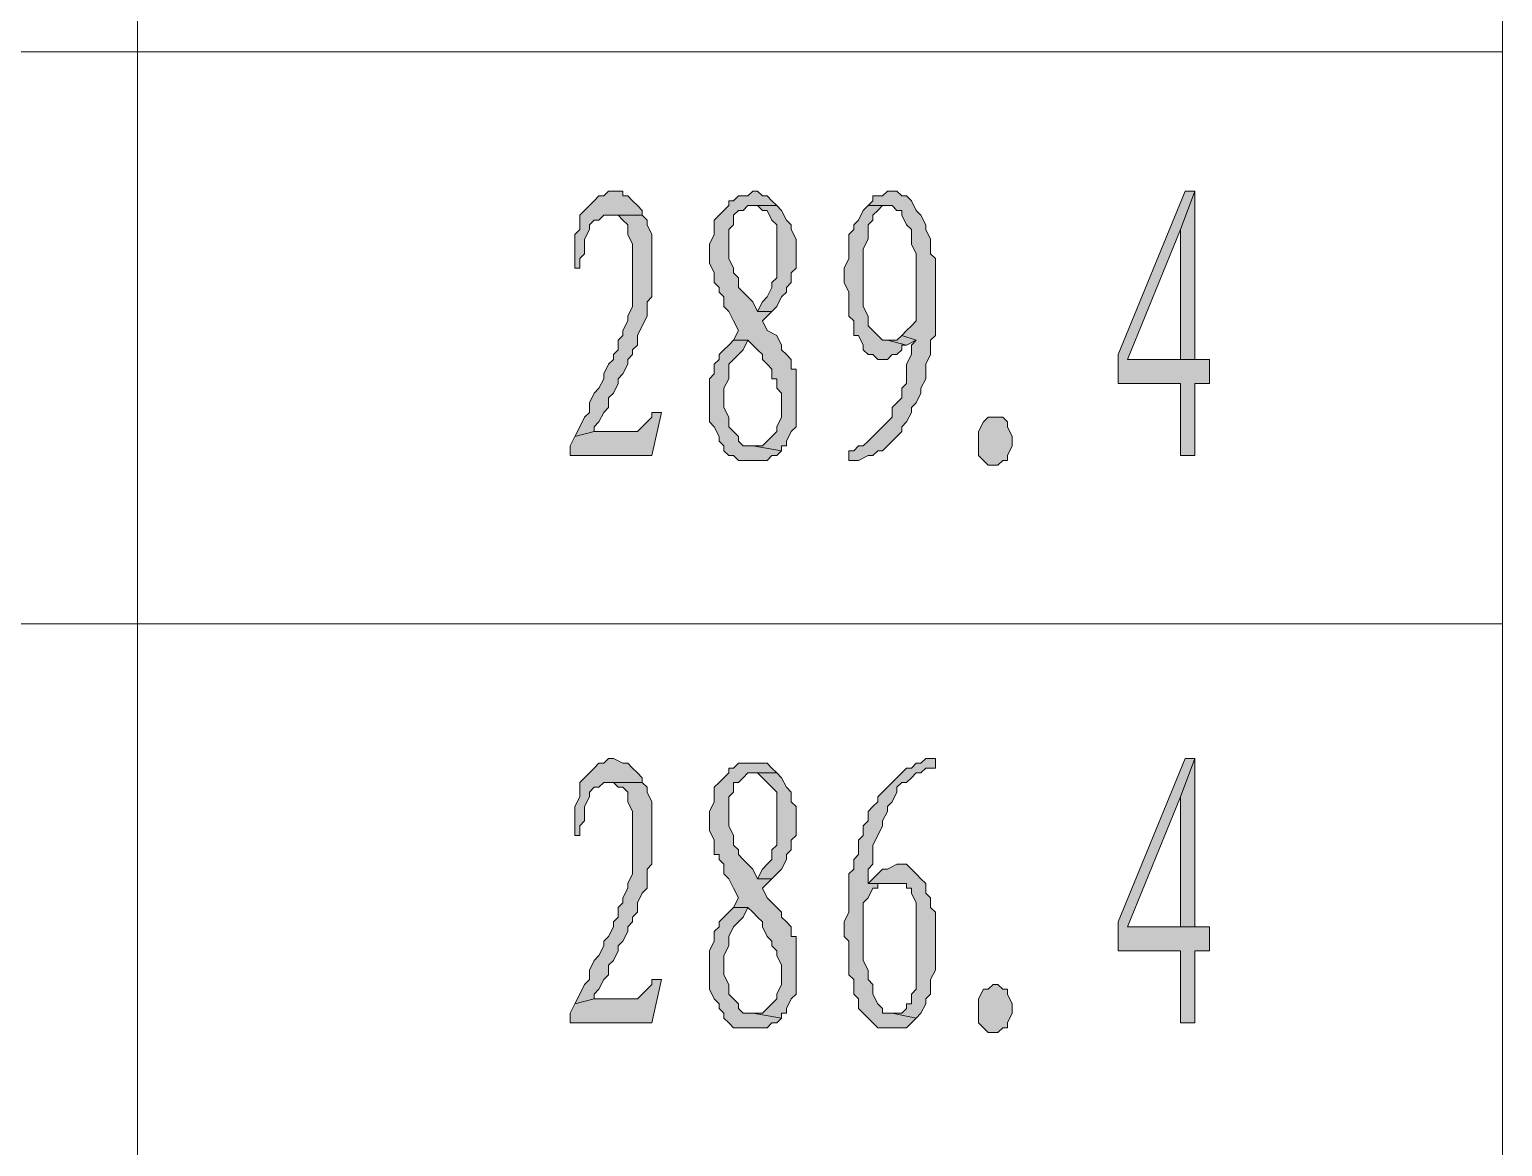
# Model space of a CAD drawing. Header units: millimetres. Extents: x 24 to 410, y 10 to 282.
# Drawn here: x 364.09 to 377.06, y 153.47 to 163.31 of the extents above; entities that cross this region are included whole.
import ezdxf

# ---------------------------------------------------------------- set-up
doc = ezdxf.new("R2010")
doc.units = ezdxf.units.MM

msp = doc.modelspace()

# ---------------------------------------------------------------- hatches: boundary and pattern name
h = msp.add_hatch(color=7)
h.dxf.hatch_style = 2
h.paths.add_polyline_path([(369.231333, 161.882667), (369.189, 161.882667), (369.146667, 161.840333), (369.104333, 161.840333), (369.062, 161.798), (369.019667, 161.755667), (368.977333, 161.713333), (368.935, 161.671), (368.935, 161.544), (368.892667, 161.501667), (368.892667, 161.205333), (368.935, 161.205333), (368.935, 161.29), (368.977333, 161.332333), (368.977333, 161.459333), (369.019667, 161.544), (369.019667, 161.586333), (369.062, 161.628667), (369.104333, 161.628667), (369.146667, 161.671), (369.189, 161.671), (369.485333, 161.671), (369.485333, 161.713333), (369.443, 161.755667), (369.400667, 161.798), (369.358333, 161.840333), (369.316, 161.840333), (369.316, 161.882667)])
h = msp.add_hatch(color=7)
h.dxf.hatch_style = 2
h.paths.add_polyline_path([(370.459, 161.882667), (370.416667, 161.840333), (370.332, 161.840333), (370.289667, 161.798), (370.247333, 161.798), (370.247333, 161.755667), (370.205, 161.713333), (370.162667, 161.671), (370.120333, 161.628667), (370.120333, 161.501667), (370.078, 161.417), (370.078, 161.247667), (370.120333, 161.163), (370.120333, 161.078333), (370.162667, 161.036), (370.162667, 160.993667), (370.205, 160.951333), (370.205, 160.866667), (370.247333, 160.824333), (370.289667, 160.739667), (370.332, 160.655), (370.289667, 160.570333), (370.416667, 160.570333), (370.459, 160.528), (370.501333, 160.485667), (370.543667, 160.443333), (370.543667, 160.401), (370.586, 160.358667), (370.628333, 160.316333), (370.628333, 160.231667), (370.670667, 160.231667), (370.670667, 160.147), (370.713, 160.104667), (370.713, 159.893), (370.670667, 159.808333), (370.670667, 159.766), (370.628333, 159.723667), (370.586, 159.681333), (370.543667, 159.639), (370.459, 159.639), (370.713, 159.596667), (370.713, 159.639), (370.755333, 159.639), (370.755333, 159.681333), (370.797667, 159.766), (370.84, 159.808333), (370.84, 160.316333), (370.797667, 160.316333), (370.797667, 160.401), (370.755333, 160.443333), (370.713, 160.485667), (370.713, 160.528), (370.670667, 160.612667), (370.586, 160.655), (370.543667, 160.739667), (370.586, 160.782), (370.628333, 160.824333), (370.501333, 160.824333), (370.459, 160.909), (370.416667, 160.951333), (370.374333, 160.993667), (370.332, 161.036), (370.332, 161.120667), (370.289667, 161.163), (370.289667, 161.205333), (370.247333, 161.29), (370.247333, 161.544), (370.289667, 161.586333), (370.289667, 161.671), (370.332, 161.713333), (370.374333, 161.713333), (370.416667, 161.755667), (370.670667, 161.755667), (370.628333, 161.798), (370.586, 161.840333), (370.543667, 161.840333), (370.501333, 161.882667)])
h = msp.add_hatch(color=7)
h.dxf.hatch_style = 2
h.paths.add_polyline_path([(371.686667, 161.882667), (371.644333, 161.882667), (371.602, 161.840333), (371.517333, 161.840333), (371.517333, 161.798), (371.475, 161.755667), (371.686667, 161.755667), (371.729, 161.713333), (371.771333, 161.713333), (371.771333, 161.671), (371.813667, 161.586333), (371.856, 161.544), (371.856, 161.417), (371.898333, 161.332333), (371.898333, 160.782), (371.898333, 160.739667), (371.856, 160.697333), (371.813667, 160.655), (371.771333, 160.612667), (371.898333, 160.570333), (371.856, 160.528), (371.856, 160.443333), (371.813667, 160.358667), (371.813667, 160.189333), (371.771333, 160.147), (371.771333, 160.062333), (371.729, 160.02), (371.686667, 159.977667), (371.686667, 159.893), (371.644333, 159.850667), (371.602, 159.808333), (371.559667, 159.766), (371.517333, 159.723667), (371.475, 159.681333), (371.432667, 159.639), (371.390333, 159.639), (371.348, 159.596667), (371.305667, 159.596667), (371.305667, 159.512), (371.390333, 159.512), (371.475, 159.554333), (371.517333, 159.554333), (371.559667, 159.596667), (371.602, 159.596667), (371.644333, 159.639), (371.686667, 159.681333), (371.729, 159.723667), (371.771333, 159.766), (371.771333, 159.808333), (371.813667, 159.850667), (371.856, 159.935333), (371.856, 159.977667), (371.898333, 160.02), (371.940667, 160.104667), (371.940667, 160.147), (371.983, 160.231667), (371.983, 160.358667), (372.025333, 160.443333), (372.025333, 160.570333), (372.067667, 160.612667), (372.067667, 161.29), (372.025333, 161.332333), (372.025333, 161.459333), (371.983, 161.544), (371.983, 161.586333), (371.940667, 161.671), (371.898333, 161.713333), (371.856, 161.798), (371.813667, 161.840333), (371.771333, 161.840333), (371.729, 161.882667)])
h = msp.add_hatch(color=7)
h.dxf.hatch_style = 2
h.paths.add_polyline_path([(374.353667, 161.882667), (374.269, 161.882667), (373.676333, 160.443333), (373.676333, 160.189333), (374.226667, 160.189333), (374.226667, 159.554333), (374.353667, 159.554333), (374.353667, 160.189333), (374.480667, 160.189333), (374.480667, 160.401), (374.353667, 160.401), (373.761, 160.401), (374.226667, 161.544)])
h = msp.add_hatch(color=7)
h.dxf.hatch_style = 2
h.paths.add_polyline_path([(374.353667, 161.882667), (374.226667, 161.544), (374.226667, 160.401), (373.761, 160.401), (374.353667, 160.401)])
h = msp.add_hatch(color=7)
h.dxf.hatch_style = 2
h.paths.add_polyline_path([(369.485333, 161.671), (369.189, 161.671), (369.231333, 161.671), (369.273667, 161.671), (369.316, 161.628667), (369.358333, 161.586333), (369.358333, 161.501667), (369.400667, 161.417), (369.400667, 160.866667), (369.358333, 160.782), (369.358333, 160.739667), (369.316, 160.655), (369.316, 160.612667), (369.273667, 160.570333), (369.273667, 160.485667), (369.231333, 160.443333), (369.231333, 160.401), (369.189, 160.358667), (369.146667, 160.274), (369.146667, 160.231667), (369.104333, 160.147), (369.062, 160.104667), (369.019667, 160.02), (369.019667, 159.935333), (368.977333, 159.893), (368.935, 159.808333), (368.892667, 159.723667), (369.062, 159.766), (369.062, 159.808333), (369.104333, 159.850667), (369.146667, 159.935333), (369.189, 159.977667), (369.189, 160.062333), (369.231333, 160.104667), (369.273667, 160.189333), (369.273667, 160.231667), (369.316, 160.274), (369.358333, 160.358667), (369.358333, 160.401), (369.400667, 160.443333), (369.400667, 160.485667), (369.443, 160.528), (369.443, 160.612667), (369.485333, 160.697333), (369.527667, 160.782), (369.527667, 160.909), (369.57, 160.951333), (369.57, 161.501667), (369.527667, 161.586333), (369.527667, 161.628667)])
h = msp.add_hatch(color=7)
h.dxf.hatch_style = 2
h.paths.add_polyline_path([(370.670667, 161.755667), (370.459, 161.755667), (370.501333, 161.755667), (370.543667, 161.713333), (370.586, 161.713333), (370.628333, 161.628667), (370.670667, 161.586333), (370.670667, 161.120667), (370.628333, 161.078333), (370.628333, 161.036), (370.586, 160.951333), (370.543667, 160.909), (370.501333, 160.824333), (370.628333, 160.824333), (370.670667, 160.866667), (370.713, 160.951333), (370.755333, 160.993667), (370.755333, 161.036), (370.797667, 161.078333), (370.797667, 161.163), (370.84, 161.205333), (370.84, 161.459333), (370.797667, 161.544), (370.797667, 161.586333), (370.755333, 161.628667), (370.713, 161.713333)])
h = msp.add_hatch(color=7)
h.dxf.hatch_style = 2
h.paths.add_polyline_path([(371.475, 161.755667), (371.432667, 161.713333), (371.390333, 161.628667), (371.348, 161.586333), (371.348, 161.544), (371.305667, 161.501667), (371.305667, 161.29), (371.263333, 161.205333), (371.263333, 161.078333), (371.305667, 160.993667), (371.305667, 160.782), (371.348, 160.739667), (371.348, 160.612667), (371.390333, 160.612667), (371.432667, 160.528), (371.432667, 160.485667), (371.475, 160.443333), (371.517333, 160.443333), (371.559667, 160.401), (371.602, 160.401), (371.644333, 160.401), (371.686667, 160.443333), (371.729, 160.443333), (371.771333, 160.485667), (371.771333, 160.528), (371.813667, 160.528), (371.644333, 160.570333), (371.602, 160.570333), (371.559667, 160.612667), (371.517333, 160.655), (371.475, 160.697333), (371.475, 160.782), (371.432667, 160.866667), (371.432667, 161.374667), (371.475, 161.459333), (371.475, 161.586333), (371.517333, 161.628667), (371.517333, 161.671), (371.559667, 161.713333), (371.602, 161.755667), (371.644333, 161.755667)])
h = msp.add_hatch(color=7)
h.dxf.hatch_style = 2
h.paths.add_polyline_path([(370.289667, 160.570333), (370.247333, 160.528), (370.205, 160.485667), (370.162667, 160.443333), (370.162667, 160.401), (370.120333, 160.358667), (370.120333, 160.274), (370.078, 160.231667), (370.078, 159.850667), (370.120333, 159.808333), (370.162667, 159.723667), (370.162667, 159.681333), (370.205, 159.639), (370.205, 159.596667), (370.247333, 159.554333), (370.289667, 159.554333), (370.332, 159.512), (370.459, 159.512), (370.543667, 159.512), (370.586, 159.512), (370.628333, 159.554333), (370.670667, 159.554333), (370.713, 159.596667), (370.459, 159.639), (370.374333, 159.639), (370.332, 159.681333), (370.332, 159.723667), (370.289667, 159.766), (370.247333, 159.808333), (370.247333, 159.893), (370.205, 159.977667), (370.205, 160.147), (370.247333, 160.231667), (370.247333, 160.358667), (370.289667, 160.401), (370.332, 160.443333), (370.374333, 160.485667), (370.416667, 160.570333)])
h = msp.add_hatch(color=7)
h.dxf.hatch_style = 2
h.paths.add_polyline_path([(371.771333, 160.612667), (371.729, 160.570333), (371.644333, 160.570333), (371.813667, 160.528), (371.898333, 160.570333)])
h = msp.add_hatch(color=7)
h.dxf.hatch_style = 2
h.paths.add_polyline_path([(369.654667, 159.935333), (369.57, 159.935333), (369.57, 159.893), (369.527667, 159.850667), (369.485333, 159.808333), (369.443, 159.766), (369.062, 159.766), (368.892667, 159.723667), (368.850333, 159.639), (368.850333, 159.554333), (369.57, 159.554333)])
h = msp.add_hatch(color=7)
h.dxf.hatch_style = 2
h.paths.add_polyline_path([(372.660333, 159.512), (372.618, 159.469667), (372.533333, 159.469667), (372.491, 159.512), (372.448667, 159.554333), (372.448667, 159.766), (372.491, 159.850667), (372.533333, 159.893), (372.660333, 159.893), (372.702667, 159.850667), (372.702667, 159.808333), (372.745, 159.723667), (372.745, 159.639), (372.702667, 159.554333), (372.702667, 159.512)])
h = msp.add_hatch(color=7)
h.dxf.hatch_style = 2
h.paths.add_polyline_path([(369.231333, 156.887333), (369.189, 156.887333), (369.146667, 156.845), (369.104333, 156.845), (369.062, 156.802667), (369.019667, 156.760333), (368.977333, 156.718), (368.935, 156.675667), (368.935, 156.548667), (368.892667, 156.464), (368.892667, 156.21), (368.935, 156.21), (368.935, 156.294667), (368.977333, 156.337), (368.977333, 156.464), (369.019667, 156.548667), (369.019667, 156.591), (369.062, 156.633333), (369.104333, 156.633333), (369.146667, 156.675667), (369.189, 156.675667), (369.485333, 156.675667), (369.485333, 156.718), (369.443, 156.760333), (369.400667, 156.802667), (369.358333, 156.845), (369.316, 156.845)])
h = msp.add_hatch(color=7)
h.dxf.hatch_style = 2
h.paths.add_polyline_path([(372.067667, 156.887333), (371.983, 156.887333), (371.940667, 156.845), (371.898333, 156.845), (371.856, 156.802667), (371.813667, 156.802667), (371.771333, 156.760333), (371.729, 156.718), (371.686667, 156.675667), (371.644333, 156.633333), (371.602, 156.591), (371.559667, 156.548667), (371.559667, 156.506333), (371.517333, 156.464), (371.475, 156.421667), (371.475, 156.337), (371.432667, 156.294667), (371.432667, 156.21), (371.390333, 156.167667), (371.390333, 156.040667), (371.348, 155.998333), (371.348, 155.913667), (371.305667, 155.871333), (371.305667, 155.786667), (371.305667, 155.744333), (371.305667, 155.532667), (371.263333, 155.448), (371.263333, 155.321), (371.305667, 155.278667), (371.305667, 154.982333), (371.348, 154.94), (371.348, 154.813), (371.390333, 154.770667), (371.390333, 154.686), (371.432667, 154.643667), (371.475, 154.601333), (371.517333, 154.559), (371.559667, 154.516667), (371.813667, 154.516667), (371.856, 154.559), (371.898333, 154.601333), (371.686667, 154.643667), (371.602, 154.643667), (371.602, 154.686), (371.559667, 154.728333), (371.517333, 154.813), (371.517333, 154.897667), (371.475, 154.94), (371.475, 155.024667), (371.432667, 155.109333), (371.432667, 155.617333), (371.475, 155.659667), (371.517333, 155.744333), (371.559667, 155.744333), (371.559667, 155.786667), (371.729, 155.786667), (371.475, 155.786667), (371.475, 155.913667), (371.517333, 155.956), (371.517333, 156.125333), (371.559667, 156.21), (371.602, 156.294667), (371.602, 156.337), (371.644333, 156.421667), (371.644333, 156.464), (371.686667, 156.506333), (371.729, 156.591), (371.729, 156.633333), (371.771333, 156.675667), (371.813667, 156.675667), (371.856, 156.718), (371.898333, 156.760333), (371.940667, 156.760333), (371.983, 156.802667), (372.067667, 156.802667)])
h = msp.add_hatch(color=7)
h.dxf.hatch_style = 2
h.paths.add_polyline_path([(374.353667, 156.887333), (374.269, 156.887333), (373.676333, 155.448), (373.676333, 155.194), (374.226667, 155.194), (374.226667, 154.559), (374.353667, 154.559), (374.353667, 155.194), (374.480667, 155.194), (374.480667, 155.405667), (374.353667, 155.405667), (373.761, 155.405667), (374.226667, 156.548667)])
h = msp.add_hatch(color=7)
h.dxf.hatch_style = 2
h.paths.add_polyline_path([(374.353667, 156.887333), (374.226667, 156.548667), (374.226667, 155.405667), (373.761, 155.405667), (374.353667, 155.405667)])
h = msp.add_hatch(color=7)
h.dxf.hatch_style = 2
h.paths.add_polyline_path([(370.459, 156.845), (370.332, 156.845), (370.289667, 156.802667), (370.247333, 156.802667), (370.247333, 156.760333), (370.205, 156.718), (370.162667, 156.675667), (370.120333, 156.633333), (370.120333, 156.506333), (370.078, 156.421667), (370.078, 156.252333), (370.120333, 156.167667), (370.120333, 156.040667), (370.162667, 156.040667), (370.162667, 155.998333), (370.205, 155.956), (370.205, 155.871333), (370.247333, 155.829), (370.289667, 155.744333), (370.332, 155.659667), (370.289667, 155.575), (370.416667, 155.575), (370.459, 155.532667), (370.501333, 155.490333), (370.543667, 155.448), (370.543667, 155.405667), (370.586, 155.321), (370.628333, 155.278667), (370.628333, 155.236333), (370.670667, 155.194), (370.670667, 155.151667), (370.713, 155.067), (370.713, 154.897667), (370.670667, 154.813), (370.670667, 154.770667), (370.628333, 154.728333), (370.586, 154.686), (370.543667, 154.643667), (370.459, 154.643667), (370.713, 154.601333), (370.713, 154.643667), (370.755333, 154.643667), (370.755333, 154.686), (370.797667, 154.770667), (370.84, 154.813), (370.84, 155.321), (370.797667, 155.321), (370.797667, 155.405667), (370.755333, 155.448), (370.713, 155.490333), (370.713, 155.532667), (370.670667, 155.575), (370.586, 155.659667), (370.543667, 155.744333), (370.586, 155.786667), (370.628333, 155.829), (370.501333, 155.829), (370.459, 155.913667), (370.416667, 155.956), (370.374333, 155.998333), (370.332, 156.040667), (370.332, 156.083), (370.289667, 156.125333), (370.289667, 156.21), (370.247333, 156.294667), (370.247333, 156.548667), (370.289667, 156.591), (370.289667, 156.675667), (370.332, 156.675667), (370.374333, 156.718), (370.416667, 156.760333), (370.670667, 156.760333), (370.628333, 156.802667), (370.586, 156.845)])
h = msp.add_hatch(color=7)
h.dxf.hatch_style = 2
h.paths.add_polyline_path([(370.670667, 156.760333), (370.459, 156.760333), (370.501333, 156.760333), (370.543667, 156.718), (370.586, 156.675667), (370.628333, 156.633333), (370.670667, 156.591), (370.670667, 156.125333), (370.628333, 156.083), (370.628333, 155.998333), (370.586, 155.956), (370.543667, 155.913667), (370.501333, 155.829), (370.628333, 155.829), (370.670667, 155.871333), (370.713, 155.913667), (370.755333, 155.998333), (370.755333, 156.040667), (370.797667, 156.083), (370.797667, 156.167667), (370.84, 156.21), (370.84, 156.464), (370.797667, 156.506333), (370.797667, 156.591), (370.755333, 156.633333), (370.713, 156.718)])
h = msp.add_hatch(color=7)
h.dxf.hatch_style = 2
h.paths.add_polyline_path([(369.485333, 156.675667), (369.189, 156.675667), (369.231333, 156.675667), (369.273667, 156.633333), (369.316, 156.633333), (369.358333, 156.591), (369.358333, 156.506333), (369.400667, 156.421667), (369.400667, 155.871333), (369.358333, 155.786667), (369.358333, 155.744333), (369.316, 155.659667), (369.316, 155.617333), (369.273667, 155.575), (369.273667, 155.490333), (369.231333, 155.448), (369.231333, 155.405667), (369.189, 155.321), (369.146667, 155.278667), (369.146667, 155.236333), (369.104333, 155.151667), (369.062, 155.109333), (369.019667, 155.024667), (369.019667, 154.94), (368.977333, 154.897667), (368.935, 154.813), (368.892667, 154.728333), (369.062, 154.770667), (369.062, 154.813), (369.104333, 154.855333), (369.146667, 154.94), (369.189, 154.982333), (369.189, 155.067), (369.231333, 155.109333), (369.273667, 155.194), (369.273667, 155.236333), (369.316, 155.278667), (369.358333, 155.363333), (369.358333, 155.405667), (369.400667, 155.448), (369.400667, 155.490333), (369.443, 155.532667), (369.443, 155.617333), (369.485333, 155.702), (369.527667, 155.744333), (369.527667, 155.913667), (369.57, 155.956), (369.57, 156.506333), (369.527667, 156.591), (369.527667, 156.633333)])
h = msp.add_hatch(color=7)
h.dxf.hatch_style = 2
h.paths.add_polyline_path([(371.771333, 155.956), (371.729, 155.956), (371.644333, 155.913667), (371.602, 155.913667), (371.559667, 155.871333), (371.517333, 155.829), (371.475, 155.786667), (371.813667, 155.786667), (371.813667, 155.744333), (371.856, 155.744333), (371.856, 155.702), (371.898333, 155.617333), (371.898333, 154.855333), (371.856, 154.813), (371.856, 154.728333), (371.813667, 154.728333), (371.813667, 154.686), (371.771333, 154.643667), (371.686667, 154.643667), (371.898333, 154.601333), (371.940667, 154.643667), (371.983, 154.728333), (371.983, 154.770667), (372.025333, 154.813), (372.025333, 154.94), (372.067667, 155.024667), (372.067667, 155.532667), (372.025333, 155.575), (372.025333, 155.659667), (371.983, 155.702), (371.983, 155.786667), (371.940667, 155.829), (371.898333, 155.871333), (371.856, 155.913667), (371.813667, 155.956)])
h = msp.add_hatch(color=7)
h.dxf.hatch_style = 2
h.paths.add_polyline_path([(370.289667, 155.575), (370.247333, 155.532667), (370.205, 155.490333), (370.162667, 155.448), (370.162667, 155.405667), (370.120333, 155.363333), (370.120333, 155.278667), (370.078, 155.194), (370.078, 154.855333), (370.120333, 154.770667), (370.162667, 154.728333), (370.162667, 154.686), (370.205, 154.643667), (370.205, 154.601333), (370.247333, 154.559), (370.289667, 154.516667), (370.459, 154.516667), (370.543667, 154.516667), (370.586, 154.516667), (370.628333, 154.559), (370.670667, 154.559), (370.713, 154.601333), (370.459, 154.643667), (370.374333, 154.643667), (370.332, 154.686), (370.332, 154.728333), (370.289667, 154.770667), (370.247333, 154.813), (370.247333, 154.897667), (370.205, 154.982333), (370.205, 155.151667), (370.247333, 155.236333), (370.247333, 155.321), (370.289667, 155.405667), (370.332, 155.448), (370.374333, 155.490333), (370.416667, 155.575)])
h = msp.add_hatch(color=7)
h.dxf.hatch_style = 2
h.paths.add_polyline_path([(369.654667, 154.94), (369.57, 154.94), (369.57, 154.897667), (369.527667, 154.855333), (369.485333, 154.813), (369.443, 154.770667), (369.062, 154.770667), (368.892667, 154.728333), (368.850333, 154.643667), (368.850333, 154.559), (369.57, 154.559)])
h = msp.add_hatch(color=7)
h.dxf.hatch_style = 2
h.paths.add_polyline_path([(372.660333, 154.516667), (372.618, 154.474333), (372.533333, 154.474333), (372.491, 154.516667), (372.448667, 154.559), (372.448667, 154.770667), (372.491, 154.855333), (372.533333, 154.855333), (372.575667, 154.897667), (372.618, 154.897667), (372.660333, 154.855333), (372.702667, 154.855333), (372.702667, 154.813), (372.745, 154.728333), (372.745, 154.643667), (372.702667, 154.559), (372.702667, 154.516667)])

# ---------------------------------------------------------------- linework, layer by layer
at = {"color": 7, "lineweight": 0}
for points in [[(249.047, 173.101), (377.063, 173.101), (377.063, 118.11), (249.047, 118.11)], [(369.231333, 161.882667), (369.189, 161.882667), (369.146667, 161.840333), (369.104333, 161.840333), (369.062, 161.798), (369.019667, 161.755667), (368.977333, 161.713333), (368.935, 161.671), (368.935, 161.544), (368.892667, 161.501667), (368.892667, 161.205333), (368.935, 161.205333), (368.935, 161.29), (368.977333, 161.332333), (368.977333, 161.459333), (369.019667, 161.544), (369.019667, 161.586333), (369.062, 161.628667), (369.104333, 161.628667), (369.146667, 161.671), (369.189, 161.671), (369.485333, 161.671), (369.485333, 161.713333), (369.443, 161.755667), (369.400667, 161.798), (369.358333, 161.840333), (369.316, 161.840333), (369.316, 161.882667)], [(370.459, 161.882667), (370.416667, 161.840333), (370.332, 161.840333), (370.289667, 161.798), (370.247333, 161.798), (370.247333, 161.755667), (370.205, 161.713333), (370.162667, 161.671), (370.120333, 161.628667), (370.120333, 161.501667), (370.078, 161.417), (370.078, 161.247667), (370.120333, 161.163), (370.120333, 161.078333), (370.162667, 161.036), (370.162667, 160.993667), (370.205, 160.951333), (370.205, 160.866667), (370.247333, 160.824333), (370.289667, 160.739667), (370.332, 160.655), (370.289667, 160.570333), (370.416667, 160.570333), (370.459, 160.528), (370.501333, 160.485667), (370.543667, 160.443333), (370.543667, 160.401), (370.586, 160.358667), (370.628333, 160.316333), (370.628333, 160.231667), (370.670667, 160.231667), (370.670667, 160.147), (370.713, 160.104667), (370.713, 159.893), (370.670667, 159.808333), (370.670667, 159.766), (370.628333, 159.723667), (370.586, 159.681333), (370.543667, 159.639), (370.459, 159.639), (370.713, 159.596667), (370.713, 159.639), (370.755333, 159.639), (370.755333, 159.681333), (370.797667, 159.766), (370.84, 159.808333), (370.84, 160.316333), (370.797667, 160.316333), (370.797667, 160.401), (370.755333, 160.443333), (370.713, 160.485667), (370.713, 160.528), (370.670667, 160.612667), (370.586, 160.655), (370.543667, 160.739667), (370.586, 160.782), (370.628333, 160.824333), (370.501333, 160.824333), (370.459, 160.909), (370.416667, 160.951333), (370.374333, 160.993667), (370.332, 161.036), (370.332, 161.120667), (370.289667, 161.163), (370.289667, 161.205333), (370.247333, 161.29), (370.247333, 161.544), (370.289667, 161.586333), (370.289667, 161.671), (370.332, 161.713333), (370.374333, 161.713333), (370.416667, 161.755667), (370.670667, 161.755667), (370.628333, 161.798), (370.586, 161.840333), (370.543667, 161.840333), (370.501333, 161.882667)], [(371.686667, 161.882667), (371.644333, 161.882667), (371.602, 161.840333), (371.517333, 161.840333), (371.517333, 161.798), (371.475, 161.755667), (371.686667, 161.755667), (371.729, 161.713333), (371.771333, 161.713333), (371.771333, 161.671), (371.813667, 161.586333), (371.856, 161.544), (371.856, 161.417), (371.898333, 161.332333), (371.898333, 160.782), (371.898333, 160.739667), (371.856, 160.697333), (371.813667, 160.655), (371.771333, 160.612667), (371.898333, 160.570333), (371.856, 160.528), (371.856, 160.443333), (371.813667, 160.358667), (371.813667, 160.189333), (371.771333, 160.147), (371.771333, 160.062333), (371.729, 160.02), (371.686667, 159.977667), (371.686667, 159.893), (371.644333, 159.850667), (371.602, 159.808333), (371.559667, 159.766), (371.517333, 159.723667), (371.475, 159.681333), (371.432667, 159.639), (371.390333, 159.639), (371.348, 159.596667), (371.305667, 159.596667), (371.305667, 159.512), (371.390333, 159.512), (371.475, 159.554333), (371.517333, 159.554333), (371.559667, 159.596667), (371.602, 159.596667), (371.644333, 159.639), (371.686667, 159.681333), (371.729, 159.723667), (371.771333, 159.766), (371.771333, 159.808333), (371.813667, 159.850667), (371.856, 159.935333), (371.856, 159.977667), (371.898333, 160.02), (371.940667, 160.104667), (371.940667, 160.147), (371.983, 160.231667), (371.983, 160.358667), (372.025333, 160.443333), (372.025333, 160.570333), (372.067667, 160.612667), (372.067667, 161.29), (372.025333, 161.332333), (372.025333, 161.459333), (371.983, 161.544), (371.983, 161.586333), (371.940667, 161.671), (371.898333, 161.713333), (371.856, 161.798), (371.813667, 161.840333), (371.771333, 161.840333), (371.729, 161.882667)], [(374.353667, 161.882667), (374.269, 161.882667), (373.676333, 160.443333), (373.676333, 160.189333), (374.226667, 160.189333), (374.226667, 159.554333), (374.353667, 159.554333), (374.353667, 160.189333), (374.480667, 160.189333), (374.480667, 160.401), (374.353667, 160.401), (373.761, 160.401), (374.226667, 161.544)], [(374.353667, 161.882667), (374.226667, 161.544), (374.226667, 160.401), (373.761, 160.401), (374.353667, 160.401)], [(369.485333, 161.671), (369.189, 161.671), (369.231333, 161.671), (369.273667, 161.671), (369.316, 161.628667), (369.358333, 161.586333), (369.358333, 161.501667), (369.400667, 161.417), (369.400667, 160.866667), (369.358333, 160.782), (369.358333, 160.739667), (369.316, 160.655), (369.316, 160.612667), (369.273667, 160.570333), (369.273667, 160.485667), (369.231333, 160.443333), (369.231333, 160.401), (369.189, 160.358667), (369.146667, 160.274), (369.146667, 160.231667), (369.104333, 160.147), (369.062, 160.104667), (369.019667, 160.02), (369.019667, 159.935333), (368.977333, 159.893), (368.935, 159.808333), (368.892667, 159.723667), (369.062, 159.766), (369.062, 159.808333), (369.104333, 159.850667), (369.146667, 159.935333), (369.189, 159.977667), (369.189, 160.062333), (369.231333, 160.104667), (369.273667, 160.189333), (369.273667, 160.231667), (369.316, 160.274), (369.358333, 160.358667), (369.358333, 160.401), (369.400667, 160.443333), (369.400667, 160.485667), (369.443, 160.528), (369.443, 160.612667), (369.485333, 160.697333), (369.527667, 160.782), (369.527667, 160.909), (369.57, 160.951333), (369.57, 161.501667), (369.527667, 161.586333), (369.527667, 161.628667)], [(370.670667, 161.755667), (370.459, 161.755667), (370.501333, 161.755667), (370.543667, 161.713333), (370.586, 161.713333), (370.628333, 161.628667), (370.670667, 161.586333), (370.670667, 161.120667), (370.628333, 161.078333), (370.628333, 161.036), (370.586, 160.951333), (370.543667, 160.909), (370.501333, 160.824333), (370.628333, 160.824333), (370.670667, 160.866667), (370.713, 160.951333), (370.755333, 160.993667), (370.755333, 161.036), (370.797667, 161.078333), (370.797667, 161.163), (370.84, 161.205333), (370.84, 161.459333), (370.797667, 161.544), (370.797667, 161.586333), (370.755333, 161.628667), (370.713, 161.713333)], [(371.475, 161.755667), (371.432667, 161.713333), (371.390333, 161.628667), (371.348, 161.586333), (371.348, 161.544), (371.305667, 161.501667), (371.305667, 161.29), (371.263333, 161.205333), (371.263333, 161.078333), (371.305667, 160.993667), (371.305667, 160.782), (371.348, 160.739667), (371.348, 160.612667), (371.390333, 160.612667), (371.432667, 160.528), (371.432667, 160.485667), (371.475, 160.443333), (371.517333, 160.443333), (371.559667, 160.401), (371.602, 160.401), (371.644333, 160.401), (371.686667, 160.443333), (371.729, 160.443333), (371.771333, 160.485667), (371.771333, 160.528), (371.813667, 160.528), (371.644333, 160.570333), (371.602, 160.570333), (371.559667, 160.612667), (371.517333, 160.655), (371.475, 160.697333), (371.475, 160.782), (371.432667, 160.866667), (371.432667, 161.374667), (371.475, 161.459333), (371.475, 161.586333), (371.517333, 161.628667), (371.517333, 161.671), (371.559667, 161.713333), (371.602, 161.755667), (371.644333, 161.755667)], [(370.289667, 160.570333), (370.247333, 160.528), (370.205, 160.485667), (370.162667, 160.443333), (370.162667, 160.401), (370.120333, 160.358667), (370.120333, 160.274), (370.078, 160.231667), (370.078, 159.850667), (370.120333, 159.808333), (370.162667, 159.723667), (370.162667, 159.681333), (370.205, 159.639), (370.205, 159.596667), (370.247333, 159.554333), (370.289667, 159.554333), (370.332, 159.512), (370.459, 159.512), (370.543667, 159.512), (370.586, 159.512), (370.628333, 159.554333), (370.670667, 159.554333), (370.713, 159.596667), (370.459, 159.639), (370.374333, 159.639), (370.332, 159.681333), (370.332, 159.723667), (370.289667, 159.766), (370.247333, 159.808333), (370.247333, 159.893), (370.205, 159.977667), (370.205, 160.147), (370.247333, 160.231667), (370.247333, 160.358667), (370.289667, 160.401), (370.332, 160.443333), (370.374333, 160.485667), (370.416667, 160.570333)], [(371.771333, 160.612667), (371.729, 160.570333), (371.644333, 160.570333), (371.813667, 160.528), (371.898333, 160.570333)], [(369.654667, 159.935333), (369.57, 159.935333), (369.57, 159.893), (369.527667, 159.850667), (369.485333, 159.808333), (369.443, 159.766), (369.062, 159.766), (368.892667, 159.723667), (368.850333, 159.639), (368.850333, 159.554333), (369.57, 159.554333)], [(372.660333, 159.512), (372.618, 159.469667), (372.533333, 159.469667), (372.491, 159.512), (372.448667, 159.554333), (372.448667, 159.766), (372.491, 159.850667), (372.533333, 159.893), (372.660333, 159.893), (372.702667, 159.850667), (372.702667, 159.808333), (372.745, 159.723667), (372.745, 159.639), (372.702667, 159.554333), (372.702667, 159.512)], [(369.231333, 156.887333), (369.189, 156.887333), (369.146667, 156.845), (369.104333, 156.845), (369.062, 156.802667), (369.019667, 156.760333), (368.977333, 156.718), (368.935, 156.675667), (368.935, 156.548667), (368.892667, 156.464), (368.892667, 156.21), (368.935, 156.21), (368.935, 156.294667), (368.977333, 156.337), (368.977333, 156.464), (369.019667, 156.548667), (369.019667, 156.591), (369.062, 156.633333), (369.104333, 156.633333), (369.146667, 156.675667), (369.189, 156.675667), (369.485333, 156.675667), (369.485333, 156.718), (369.443, 156.760333), (369.400667, 156.802667), (369.358333, 156.845), (369.316, 156.845)], [(372.067667, 156.887333), (371.983, 156.887333), (371.940667, 156.845), (371.898333, 156.845), (371.856, 156.802667), (371.813667, 156.802667), (371.771333, 156.760333), (371.729, 156.718), (371.686667, 156.675667), (371.644333, 156.633333), (371.602, 156.591), (371.559667, 156.548667), (371.559667, 156.506333), (371.517333, 156.464), (371.475, 156.421667), (371.475, 156.337), (371.432667, 156.294667), (371.432667, 156.21), (371.390333, 156.167667), (371.390333, 156.040667), (371.348, 155.998333), (371.348, 155.913667), (371.305667, 155.871333), (371.305667, 155.786667), (371.305667, 155.744333), (371.305667, 155.532667), (371.263333, 155.448), (371.263333, 155.321), (371.305667, 155.278667), (371.305667, 154.982333), (371.348, 154.94), (371.348, 154.813), (371.390333, 154.770667), (371.390333, 154.686), (371.432667, 154.643667), (371.475, 154.601333), (371.517333, 154.559), (371.559667, 154.516667), (371.813667, 154.516667), (371.856, 154.559), (371.898333, 154.601333), (371.686667, 154.643667), (371.602, 154.643667), (371.602, 154.686), (371.559667, 154.728333), (371.517333, 154.813), (371.517333, 154.897667), (371.475, 154.94), (371.475, 155.024667), (371.432667, 155.109333), (371.432667, 155.617333), (371.475, 155.659667), (371.517333, 155.744333), (371.559667, 155.744333), (371.559667, 155.786667), (371.729, 155.786667), (371.475, 155.786667), (371.475, 155.913667), (371.517333, 155.956), (371.517333, 156.125333), (371.559667, 156.21), (371.602, 156.294667), (371.602, 156.337), (371.644333, 156.421667), (371.644333, 156.464), (371.686667, 156.506333), (371.729, 156.591), (371.729, 156.633333), (371.771333, 156.675667), (371.813667, 156.675667), (371.856, 156.718), (371.898333, 156.760333), (371.940667, 156.760333), (371.983, 156.802667), (372.067667, 156.802667)], [(374.353667, 156.887333), (374.269, 156.887333), (373.676333, 155.448), (373.676333, 155.194), (374.226667, 155.194), (374.226667, 154.559), (374.353667, 154.559), (374.353667, 155.194), (374.480667, 155.194), (374.480667, 155.405667), (374.353667, 155.405667), (373.761, 155.405667), (374.226667, 156.548667)], [(374.353667, 156.887333), (374.226667, 156.548667), (374.226667, 155.405667), (373.761, 155.405667), (374.353667, 155.405667)], [(370.459, 156.845), (370.332, 156.845), (370.289667, 156.802667), (370.247333, 156.802667), (370.247333, 156.760333), (370.205, 156.718), (370.162667, 156.675667), (370.120333, 156.633333), (370.120333, 156.506333), (370.078, 156.421667), (370.078, 156.252333), (370.120333, 156.167667), (370.120333, 156.040667), (370.162667, 156.040667), (370.162667, 155.998333), (370.205, 155.956), (370.205, 155.871333), (370.247333, 155.829), (370.289667, 155.744333), (370.332, 155.659667), (370.289667, 155.575), (370.416667, 155.575), (370.459, 155.532667), (370.501333, 155.490333), (370.543667, 155.448), (370.543667, 155.405667), (370.586, 155.321), (370.628333, 155.278667), (370.628333, 155.236333), (370.670667, 155.194), (370.670667, 155.151667), (370.713, 155.067), (370.713, 154.897667), (370.670667, 154.813), (370.670667, 154.770667), (370.628333, 154.728333), (370.586, 154.686), (370.543667, 154.643667), (370.459, 154.643667), (370.713, 154.601333), (370.713, 154.643667), (370.755333, 154.643667), (370.755333, 154.686), (370.797667, 154.770667), (370.84, 154.813), (370.84, 155.321), (370.797667, 155.321), (370.797667, 155.405667), (370.755333, 155.448), (370.713, 155.490333), (370.713, 155.532667), (370.670667, 155.575), (370.586, 155.659667), (370.543667, 155.744333), (370.586, 155.786667), (370.628333, 155.829), (370.501333, 155.829), (370.459, 155.913667), (370.416667, 155.956), (370.374333, 155.998333), (370.332, 156.040667), (370.332, 156.083), (370.289667, 156.125333), (370.289667, 156.21), (370.247333, 156.294667), (370.247333, 156.548667), (370.289667, 156.591), (370.289667, 156.675667), (370.332, 156.675667), (370.374333, 156.718), (370.416667, 156.760333), (370.670667, 156.760333), (370.628333, 156.802667), (370.586, 156.845)], [(370.670667, 156.760333), (370.459, 156.760333), (370.501333, 156.760333), (370.543667, 156.718), (370.586, 156.675667), (370.628333, 156.633333), (370.670667, 156.591), (370.670667, 156.125333), (370.628333, 156.083), (370.628333, 155.998333), (370.586, 155.956), (370.543667, 155.913667), (370.501333, 155.829), (370.628333, 155.829), (370.670667, 155.871333), (370.713, 155.913667), (370.755333, 155.998333), (370.755333, 156.040667), (370.797667, 156.083), (370.797667, 156.167667), (370.84, 156.21), (370.84, 156.464), (370.797667, 156.506333), (370.797667, 156.591), (370.755333, 156.633333), (370.713, 156.718)], [(369.485333, 156.675667), (369.189, 156.675667), (369.231333, 156.675667), (369.273667, 156.633333), (369.316, 156.633333), (369.358333, 156.591), (369.358333, 156.506333), (369.400667, 156.421667), (369.400667, 155.871333), (369.358333, 155.786667), (369.358333, 155.744333), (369.316, 155.659667), (369.316, 155.617333), (369.273667, 155.575), (369.273667, 155.490333), (369.231333, 155.448), (369.231333, 155.405667), (369.189, 155.321), (369.146667, 155.278667), (369.146667, 155.236333), (369.104333, 155.151667), (369.062, 155.109333), (369.019667, 155.024667), (369.019667, 154.94), (368.977333, 154.897667), (368.935, 154.813), (368.892667, 154.728333), (369.062, 154.770667), (369.062, 154.813), (369.104333, 154.855333), (369.146667, 154.94), (369.189, 154.982333), (369.189, 155.067), (369.231333, 155.109333), (369.273667, 155.194), (369.273667, 155.236333), (369.316, 155.278667), (369.358333, 155.363333), (369.358333, 155.405667), (369.400667, 155.448), (369.400667, 155.490333), (369.443, 155.532667), (369.443, 155.617333), (369.485333, 155.702), (369.527667, 155.744333), (369.527667, 155.913667), (369.57, 155.956), (369.57, 156.506333), (369.527667, 156.591), (369.527667, 156.633333)], [(371.771333, 155.956), (371.729, 155.956), (371.644333, 155.913667), (371.602, 155.913667), (371.559667, 155.871333), (371.517333, 155.829), (371.475, 155.786667), (371.813667, 155.786667), (371.813667, 155.744333), (371.856, 155.744333), (371.856, 155.702), (371.898333, 155.617333), (371.898333, 154.855333), (371.856, 154.813), (371.856, 154.728333), (371.813667, 154.728333), (371.813667, 154.686), (371.771333, 154.643667), (371.686667, 154.643667), (371.898333, 154.601333), (371.940667, 154.643667), (371.983, 154.728333), (371.983, 154.770667), (372.025333, 154.813), (372.025333, 154.94), (372.067667, 155.024667), (372.067667, 155.532667), (372.025333, 155.575), (372.025333, 155.659667), (371.983, 155.702), (371.983, 155.786667), (371.940667, 155.829), (371.898333, 155.871333), (371.856, 155.913667), (371.813667, 155.956)], [(370.289667, 155.575), (370.247333, 155.532667), (370.205, 155.490333), (370.162667, 155.448), (370.162667, 155.405667), (370.120333, 155.363333), (370.120333, 155.278667), (370.078, 155.194), (370.078, 154.855333), (370.120333, 154.770667), (370.162667, 154.728333), (370.162667, 154.686), (370.205, 154.643667), (370.205, 154.601333), (370.247333, 154.559), (370.289667, 154.516667), (370.459, 154.516667), (370.543667, 154.516667), (370.586, 154.516667), (370.628333, 154.559), (370.670667, 154.559), (370.713, 154.601333), (370.459, 154.643667), (370.374333, 154.643667), (370.332, 154.686), (370.332, 154.728333), (370.289667, 154.770667), (370.247333, 154.813), (370.247333, 154.897667), (370.205, 154.982333), (370.205, 155.151667), (370.247333, 155.236333), (370.247333, 155.321), (370.289667, 155.405667), (370.332, 155.448), (370.374333, 155.490333), (370.416667, 155.575)], [(369.654667, 154.94), (369.57, 154.94), (369.57, 154.897667), (369.527667, 154.855333), (369.485333, 154.813), (369.443, 154.770667), (369.062, 154.770667), (368.892667, 154.728333), (368.850333, 154.643667), (368.850333, 154.559), (369.57, 154.559)], [(372.660333, 154.516667), (372.618, 154.474333), (372.533333, 154.474333), (372.491, 154.516667), (372.448667, 154.559), (372.448667, 154.770667), (372.491, 154.855333), (372.533333, 154.855333), (372.575667, 154.897667), (372.618, 154.897667), (372.660333, 154.855333), (372.702667, 154.855333), (372.702667, 154.813), (372.745, 154.728333), (372.745, 154.643667), (372.702667, 154.559), (372.702667, 154.516667)]]:
    msp.add_lwpolyline(points, close=True, dxfattribs=at)
for points in [[(365.040333, 173.101), (365.040333, 118.11)], [(303.53, 163.110333), (377.063, 163.110333)], [(303.53, 158.072667), (377.063, 158.072667)]]:
    msp.add_lwpolyline(points, dxfattribs=at)

doc.saveas('drawing.dxf')
